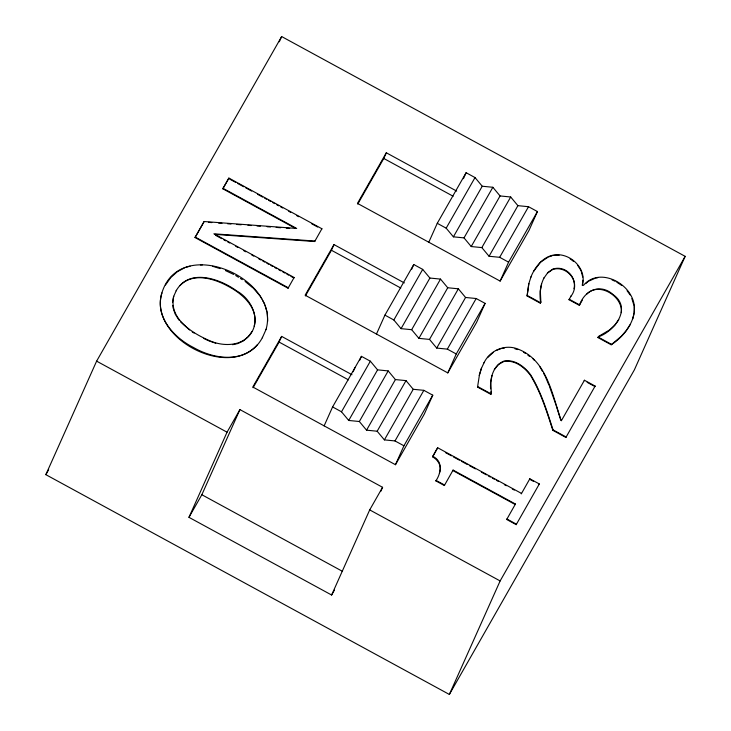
<?xml version="1.0" encoding="UTF-8"?>
<svg xmlns="http://www.w3.org/2000/svg" width="731" height="731" viewBox="0 0 731 731"><rect width="100%" height="100%" fill="white"/><g stroke="black" fill="none" stroke-linecap="round" stroke-linejoin="round"><path stroke-width="1.1" d="M573.963 288.745C577.115 276.775 563.848 265.572 552.554 269.565L547.656 272.992M621.259 312.685C623.223 296.512 599.073 281.298 586.71 294.154M582.817 280.238L582.324 285.41C586.664 270.717 573.917 256.033 559.361 254.79C545.554 253.547 535.366 265.545 530.807 277.287M541.552 284.03L540.328 291.057L540.867 302.031L540.282 303.164L527.097 295.991L528.705 284.048L531.017 276.821M527.097 295.991L528.915 283.573M439.377 473.158C442.136 466.488 438.426 460.146 432.56 456.811L437.668 447.747L521.495 493.407L521.285 493.882L529.838 478.787L539.332 483.959L539.122 484.425M491.981 375.515L490.775 382.441L491.351 393.214L490.793 394.292L477.544 387.083L479.426 374.994L481.446 368.278M254.178 326.163C258.929 308.19 242.546 293.789 228.227 286.342C213.936 278.42 192.893 272.078 179.881 285.647M172.553 302.515L173.549 296.722L176.372 290.326M173.768 296.247C168.514 318.104 191.577 332.843 208.719 340.271C222.854 346.951 243.551 346.914 251.893 331.463M161.953 292.912C154.351 316.368 173.814 337.567 193.359 347.417C212.547 358.565 240.855 363.435 257.211 344.849M265.974 329.635C281.307 278.118 179.397 233.765 161.743 293.387C148.082 340.692 237.858 384.57 262.539 337.329M632.744 318.917L633.96 313.636M479.216 375.469L481.236 368.753L484.196 362.384M571.094 296.064C581.099 282.934 568.27 264.083 552.764 269.09L547.866 272.517L543.937 278.082M544.147 277.606C540.2 285.245 539.268 294.072 540.657 302.497M262.328 337.804L266.185 329.16M45.843 474.657L96.62 361.151L281.645 36.55L685.157 256.343L634.38 369.849L449.355 694.45L45.843 474.657L48.666 469.713M279.315 41.758L281.645 36.55M214.832 234.368L314.677 241.522L314.887 241.047L213.9 233.81L294.109 277.497L288.06 288.224L195.049 237.557L195.259 237.091L204.132 221.52L296.695 228.456L223.046 188.333L228.885 178.09L321.896 228.748L321.686 229.223M204.132 221.52L195.049 237.557M295.488 228.383L222.836 188.808L223.046 188.333M228.885 178.09L222.836 188.808M288.06 288.224L288.27 287.749L195.259 237.091M293.899 277.972L294.109 277.497M334.423 590.118L331.618 595.025L188.964 517.329L227.049 432.195L239.923 409.598L382.578 487.303L380.723 491.46M188.964 517.329L201.847 494.732L239.923 409.598M253.09 387.722L279.114 342.081L281.645 336.406L351.986 374.72M305.43 295.909L331.445 250.267L333.985 244.593L404.316 282.906M357.761 204.095L383.775 158.453L386.315 152.779L456.656 191.093M324.135 425.862L332.596 406.939L361.443 356.335L370.352 361.196L377.571 369.859L388.188 370.909L395.398 379.572L406.016 380.623L413.234 389.285L423.852 390.336L432.77 395.188L424.3 414.111L395.462 464.715L252.807 387.01L281.645 336.406M353.155 371.75L354.992 367.647M359.661 360.319L361.443 356.335M376.465 334.049L384.926 315.125L413.773 264.521L422.692 269.383L429.901 278.045L440.519 279.096L447.737 287.758L458.355 288.809L465.565 297.471L476.183 298.522L485.101 303.374L476.639 322.298L447.792 372.901L305.138 295.196L333.985 244.593M411.544 269.501L413.773 264.521M428.795 242.235L437.266 223.311L466.104 172.708L475.022 177.569L482.241 186.231L492.858 187.282L500.068 195.945L510.686 196.995L517.904 205.658L528.522 206.709L537.431 211.561L528.97 230.484L500.123 281.088L357.468 203.382L386.315 152.779M463.436 178.684L466.104 172.708M331.618 595.025L369.703 509.9L382.578 487.303M395.462 464.715L403.923 445.791L432.77 395.188M447.792 372.901L456.254 353.978L485.101 303.374M500.123 281.088L508.593 262.164L537.431 211.561M437.668 447.747L432.56 456.811M477.544 387.083L477.763 386.608L491.004 393.817L490.793 394.292M435.859 480.888L436.078 480.422L444.567 485.046L444.357 485.521L435.859 480.888C441.204 473.14 443.096 461.033 432.779 456.336M453.092 470.088L452.882 470.563L515.227 504.518L515.437 504.043L453.092 470.088L444.357 485.521M540.282 303.164L540.867 302.031M569.01 299.719L569.221 299.253L579.592 304.9L579.381 305.366L569.01 299.719L571.304 295.589M506.702 519.476L506.912 519.001L516.406 524.173L516.196 524.648L506.702 519.476L515.437 504.043M529.838 478.787L529.619 479.253L533.42 481.327M483.986 362.859C489.834 350.387 505.103 343.808 518.005 349.098C547.172 360.246 552.088 394.959 561.326 420.8L584.444 380.248L595.125 386.069L565.895 437.449L552.837 430.34L553.047 429.865C546.916 411.005 541.041 391.734 530.578 374.72C524.456 366.578 514.798 359.085 504.024 361.059C493.151 365.217 489.998 378.256 490.565 388.801M582.534 284.944L583.411 285.419C596.724 269.501 621.268 278.886 630.341 294.438C641.8 312.895 627.116 334.697 611.189 344.767L598.013 337.594L598.671 336.342L609.499 329.973L614.817 325.176L618.819 319.657M584.233 380.723L584.444 380.248M449.355 694.45L500.132 580.944L685.157 256.343M565.895 437.449L566.105 436.983L553.047 429.865M611.189 344.767L621.304 336.26L626.065 330.823L630.003 324.884M595.125 386.069L594.915 386.544L587.148 382.313M314.677 241.522L321.896 228.748M403.923 445.791L395.005 440.939L384.387 439.888L377.169 431.226L366.551 430.175L359.341 421.513L348.724 420.462L341.505 411.8L370.352 361.196M456.254 353.978L447.335 349.126L436.718 348.075L429.508 339.412L418.89 338.362L411.672 329.699L401.054 328.648L393.845 319.986L422.692 269.383M508.593 262.164L499.675 257.312L489.057 256.261L481.839 247.599L471.221 246.548L464.011 237.886L453.394 236.835L446.175 228.173L475.022 177.569M348.724 420.462L377.571 369.859M401.054 328.648L429.901 278.045M453.394 236.835L482.241 186.231M359.341 421.513L388.188 370.909M411.672 329.699L440.519 279.096M464.011 237.886L492.858 187.282M366.551 430.175L395.398 379.572M418.89 338.362L447.737 287.758M471.221 246.548L500.068 195.945M377.169 431.226L406.016 380.623M429.508 339.412L458.355 288.809M481.839 247.599L510.686 196.995M384.387 439.888L413.234 389.285M436.718 348.075L465.565 297.471M489.057 256.261L517.904 205.658M395.005 440.939L423.852 390.336M447.335 349.126L476.183 298.522M499.675 257.312L528.522 206.709M491.004 393.817L491.351 393.214M579.592 304.9L582.278 300.185M579.381 305.366C584.727 289.841 600.58 283.125 613.355 294.776C632.151 308.217 614.607 331.189 598.451 336.817L598.013 337.594M516.196 524.648L539.332 483.959M165.444 285.035L170.835 277.478L177.414 271.658L184.943 267.592M176.162 290.801C189.037 267.784 220.077 278.749 236.807 290.984C252.698 299.765 262.438 322.535 247.973 337.046M533.639 271.311L540.492 262.228L547.894 257.285M494.32 369.575L498.451 364.486L503.814 361.534C514.587 359.561 524.246 367.053 530.368 375.195C540.821 392.209 546.706 411.48 552.837 430.34M487.522 357.642L493.398 352.305M585.75 283.637L588.309 281.38M247.206 337.685L243.377 340.911L238.818 343.104M589.332 280.905L594.477 278.548M496.121 350.496L501.183 348.559M185.976 267.308L190.115 266.166M548.762 256.828L551.85 255.987M232.604 344.694L237.904 343.543M502.261 348.395L504.417 348.066M595.509 278.072L597.702 277.753M200.413 264.969L202.46 264.869M553.906 255.421L559.151 255.256M208.436 222.334L211.816 222.589M218.596 223.092L221.977 223.348M227.624 223.768L231.014 224.024M236.652 224.444L241.166 224.782M247.946 225.294L251.327 225.541M256.974 225.97L260.355 226.217M267.135 226.729L270.516 226.985M276.163 227.405L280.677 227.743M286.324 228.163L289.704 228.419M514.953 348.824L517.795 349.573M212.566 266.276L220.141 268.606M208.509 340.747L215.736 343.223M612.085 279.909L614.999 281.234M225.44 270.571L233.701 274.445M203.583 338.371L207.522 340.271M383.775 158.453L453.129 196.228M437.266 223.311L446.175 228.173M527.307 295.516L540.492 302.689M598.223 337.119L611.408 344.301M229.671 179.104L235.674 182.375M237.676 183.463L243.679 186.734M245.68 187.821L251.674 191.093M257.678 194.364L262.676 197.087M264.677 198.174L266.678 199.261M268.679 200.349L270.68 201.445M272.681 202.533L274.682 203.62M276.683 204.707L278.685 205.804M280.677 206.891L282.678 207.979M288.681 211.25L290.682 212.337M296.685 215.608L298.687 216.696M311.68 223.777L317.683 227.049M331.445 250.267L400.789 288.041M384.926 315.125L393.845 319.986M215.7 235.382L221.712 238.653M223.723 239.75L225.724 240.837M227.725 241.934L229.735 243.021M235.747 246.301L237.758 247.389M243.77 250.669L245.771 251.766M251.793 255.037L253.794 256.133M258.811 258.865L260.812 259.953M262.822 261.049L264.823 262.137M266.824 263.233L268.834 264.32M270.835 265.417L272.846 266.504M274.847 267.601L276.857 268.688M278.858 269.785L280.868 270.872M282.87 271.969L284.871 273.056M286.881 274.152L288.882 275.24M290.892 276.336L292.893 277.424M279.114 342.081L348.459 379.855M445.444 452.571L451.429 455.833M453.43 456.921L459.415 460.183M461.407 461.27L467.401 464.532M469.393 465.62L475.378 468.882M481.373 472.135L486.362 474.858M488.354 475.945L490.346 477.032M492.347 478.12L494.339 479.207M496.34 480.294L498.332 481.382M504.326 484.644L506.318 485.731M512.303 488.993L514.304 490.081M332.596 406.939L341.505 411.8M96.62 361.151L227.049 432.195M369.703 509.9L500.132 580.944M201.847 494.732L342.501 571.35M192.235 331.929L194.09 333.071M235.674 275.523L238.507 277.296M240.398 278.474L242.29 279.653M616.8 282.212L621.752 285.446M523.615 352.214L525.333 353.411M527.901 355.22L529.61 356.417M570.143 258.811L573.433 261.342M189.585 329.992L180.575 321.814M245.123 281.426L252.844 287.886M533.027 358.82L534.388 360.383M253.703 288.608L260.309 296.293M627.079 290.728L630.131 294.913M577.81 265.563L581.081 270.653L582.735 277.095M175.86 315.198L179.04 320.178M539.807 366.615L542.429 371.275M543.48 373.139L544.522 375.003M260.812 297.179L261.808 298.961M262.813 300.743L264.805 304.306M631.858 298.559L633.951 305.384M545.052 375.935L549.008 385.274M173.512 309.35L175.33 314.376M549.447 386.315L555.706 404.088M556.072 405.138L560.778 420.197M265.125 305.375L267.025 311.781M490.912 391.734L491.141 393.68M172.845 305.43L173.146 308.345M267.336 312.85L267.683 321.302M634.197 306.39L634.206 312.585"/></g></svg>
